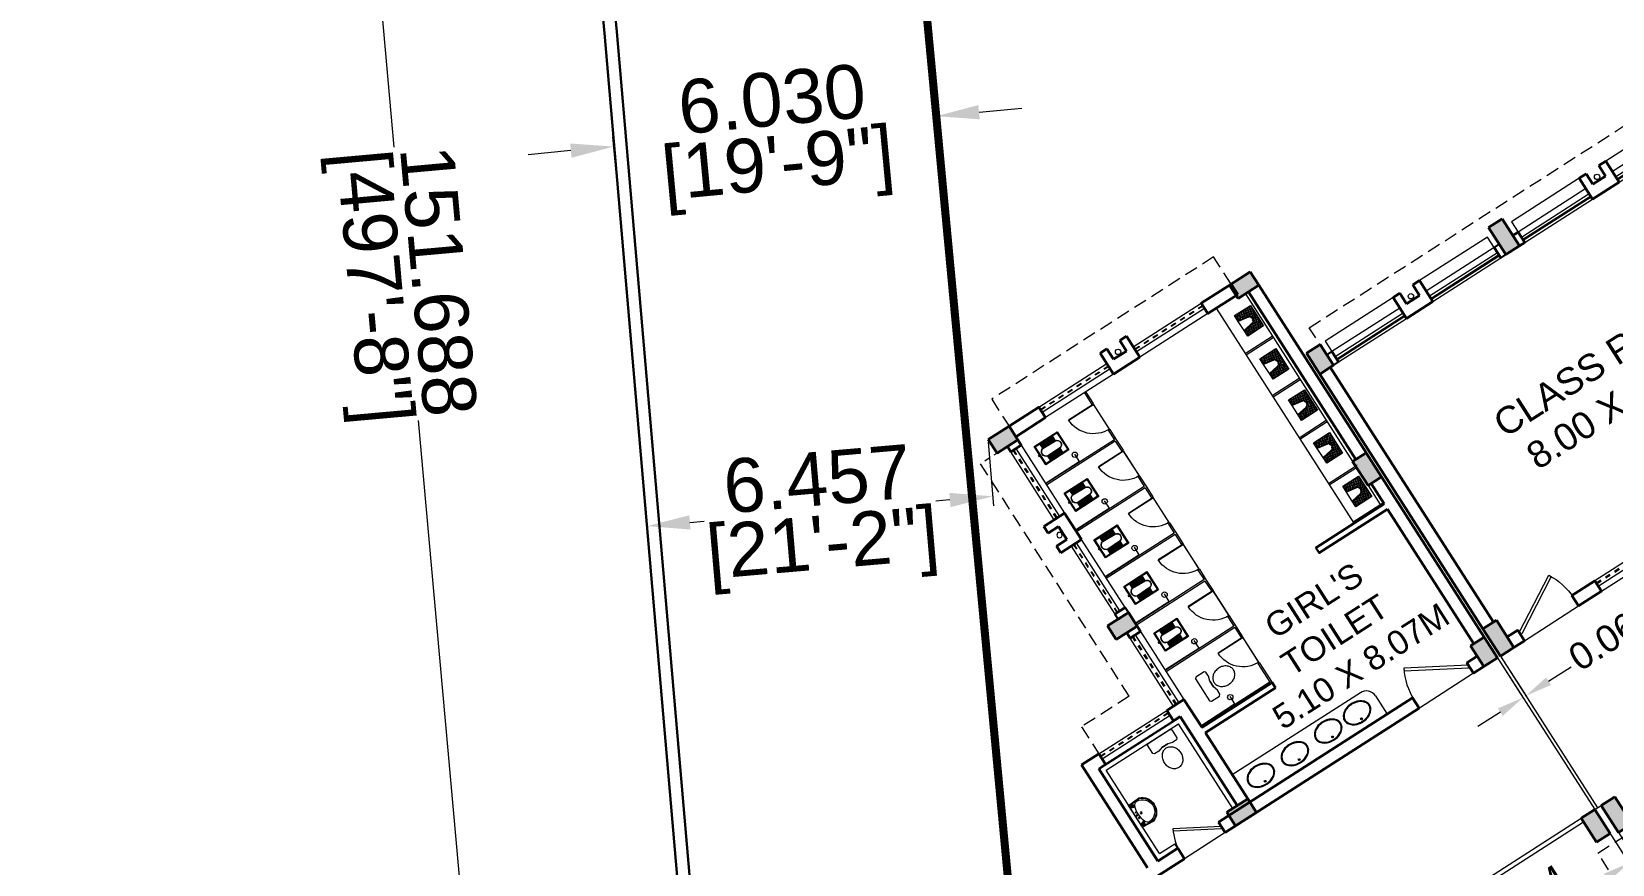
# Model space of a CAD drawing. Header units: millimetres. Extents: x 1898 to 3725, y 783 to 1532.
# Drawn here: x 2014.66 to 2044.08, y 1317.04 to 1332.53 of the extents above; entities that cross this region are included whole.
import ezdxf

# ---------------------------------------------------------------- set-up
doc = ezdxf.new("R2010")
doc.units = ezdxf.units.MM
for name, pattern in [('CENTER2', [1.125, 0.75, -0.125, 0.125, -0.125]), ('DASHED', [0.75, 0.5, -0.25]), ('DASHED2', [0.375, 0.25, -0.125])]:
    doc.linetypes.add(name, pattern=pattern)
doc.layers.get('0').update_dxf_attribs({"lineweight": 20})
doc.layers.get('Defpoints').update_dxf_attribs({"lineweight": 15})
for name, color, linetype, lineweight in [('CLL LEV.', 15, 'Continuous', 18), ('COL HATCH', 253, 'Continuous', 13), ('Column', 251, 'Continuous', 30), ('CUBICAL TOILET', 5, 'Continuous', 15), ('DIM', 6, 'Continuous', 18), ('Door', 54, 'Continuous', 18), ('expension joint', 248, 'Continuous', 18), ('Fixture', 44, 'Continuous', 13), ('OFFSET', 170, 'Continuous', 20), ('PROJ.', 30, 'DASHED2', 15), ('Property Line', 1, 'Continuous', 30), ('Railing', 23, 'Continuous', 13), ('TEXT', 7, 'Continuous', 15), ('Ventilator', 4, 'DASHED', 18), ('Wall', 7, 'Continuous', 30), ('Window', 150, 'Continuous', 15), ('Window-Wall', 7, 'Continuous', 18)]:
    doc.layers.add(name, color=color, linetype=linetype, lineweight=lineweight)
doc.styles.add('DIM', font='arial.ttf', dxfattribs={"height": 0.5})
doc.styles.add('L120', font='arial.ttf', dxfattribs={"height": 0.6})
doc.styles.add('Tabrej', font='arial.ttf')
doc.dimstyles.new('DIM', dxfattribs={"dimtxt": 0.5, "dimasz": 0.5, "dimexe": 0.02, "dimexo": 0, "dimgap": 0.1, "dimtad": 0, "dimdec": 3, "dimzin": 0, "dimdsep": 46, "dimtxsty": 'DIM', "dimcen": 0, "dimclrd": 251, "dimclre": 256, "dimclrt": 7, "dimadec": 0, "dimazin": 0, "dimtfac": 1, "dimtdec": 3, "dimtofl": 0, "dimtmove": 0, "dimatfit": 3, "dimfxl": 0, "dimtolj": 1, "dimtzin": 0, "dimlwd": -1, "dimlwe": -1, "dimarcsym": 0})
doc.dimstyles.new('Tabrej', dxfattribs={"dimtxt": 4, "dimasz": 0.45, "dimexe": 0.18, "dimexo": 0.0625, "dimgap": 0.09, "dimtad": 0, "dimdec": 3, "dimzin": 0, "dimdsep": 46, "dimtxsty": 'Tabrej', "dimcen": 0, "dimclrd": 256, "dimclre": 256, "dimclrt": 7, "dimaunit": 1, "dimadec": 3, "dimazin": 0, "dimtfac": 1, "dimtdec": 3, "dimtofl": 0, "dimtmove": 0, "dimatfit": 3, "dimfxl": 0, "dimtolj": 1, "dimtzin": 0, "dimlwd": -1, "dimlwe": -1, "dimarcsym": 0})

# ---------------------------------------------------------------- blocks, each defined once
blk = doc.blocks.new('*D86')
at = {"layer": 'Defpoints', "color": 0, "lineweight": 15, "ltscale": 0.05, "transparency": 16777216}
for p in [(2018.622, 1403.715), (2032.207, 1252.637), (2028.426, 1252.297)]:
    blk.add_point(p, dxfattribs=at)
at = {"layer": 'DIM', "ltscale": 0.05, "transparency": 16777216}
for p, q in [((2018.559, 1403.71), (2014.661, 1403.359)), ((2014.912, 1402.578), (2021.404, 1330.379)), ((2028.354, 1253.094), (2021.861, 1325.293)), ((2032.145, 1252.632), (2028.246, 1252.281))]:
    blk.add_line(p, q, dxfattribs=at)
at = {"layer": 'DIM', "lineweight": 15, "ltscale": 0.05, "transparency": 16777216}
for points in [[(2015.044, 1402.59), (2014.779, 1402.567), (2014.84, 1403.375)], [(2028.487, 1253.106), (2028.221, 1253.082), (2028.426, 1252.297)]]:
    blk.add_solid(points, dxfattribs=at)
at = {"layer": 'DIM', "color": 7, "ltscale": 0.05, "transparency": 16777216, "char_height": 1, "attachment_point": 5, "rotation": 275.1385, "style": 'Tabrej'}
for s, insert in [('\\A1;151.688', (2022.231, 1327.89)), ('\\A1;[497\'-8"]', (2020.905, 1327.771))]:
    blk.add_mtext(s, dxfattribs=dict(at, insert=insert))
blk = doc.blocks.new('*D92')
at = {"layer": 'Defpoints', "color": 0, "lineweight": 15, "ltscale": 0.05, "transparency": 16777216}
for p in [(2137.42, 1320.055), (2032.207, 1252.637), (2035.481, 1247.529)]:
    blk.add_point(p, dxfattribs=at)
at = {"layer": 'DIM', "ltscale": 0.05, "transparency": 16777216}
for p, q in [((2137.454, 1320.003), (2140.791, 1314.795)), ((2140.02, 1314.515), (2090.197, 1282.59)), ((2036.154, 1247.961), (2085.978, 1279.886)), ((2032.241, 1252.585), (2035.578, 1247.377))]:
    blk.add_line(p, q, dxfattribs=at)
at = {"layer": 'DIM', "lineweight": 15, "ltscale": 0.05, "transparency": 16777216}
for points in [[(2139.948, 1314.628), (2140.092, 1314.403), (2140.694, 1314.947)], [(2036.082, 1248.073), (2036.226, 1247.848), (2035.481, 1247.529)]]:
    blk.add_solid(points, dxfattribs=at)
at = {"layer": 'DIM', "color": 7, "ltscale": 0.05, "transparency": 16777216, "char_height": 1, "attachment_point": 5, "rotation": 32.6508, "style": 'Tabrej'}
for s, insert in [('\\A1;124.960', (2087.763, 1281.744)), ("\\A1;[410']", (2088.481, 1280.623))]:
    blk.add_mtext(s, dxfattribs=dict(at, insert=insert))
blk = doc.blocks.new('*U18')
for p, q in [((0, 0), (0, 6)), ((40, 0), (40, 6))]:
    blk.add_line(p, q)
blk.add_lwpolyline([(0, 0), (34.64, -20), (35.52, -18.48), (0.88, 1.52)], close=True)
blk.add_arc((0, 0), 40, 330, 360)
blk = doc.blocks.new('Door')
at = {"layer": 'Door'}
blk.add_line((0, 0.18), (1.199, 0.18), dxfattribs=at)
at = {"layer": 'Door', "xscale": 0.0299845412869386, "yscale": 0.0299845412869386, "zscale": 0.0299845412869386}
blk.add_blockref('*U18', (0, 0), dxfattribs=at)
blk = doc.blocks.new('WINDOW 1')
at = {"layer": 'CLL LEV.'}
for p, q in [((-0.23, 0), (-0.46, 0)), ((-0.46, 0), (-0.46, -1.5)), ((-0.46, -1.5), (-0.23, -1.5))]:
    blk.add_line(p, q, dxfattribs=at)
at = {"layer": 'Window'}
for p, q in [((-0.065, 0), (-0.065, -1.5)), ((-0.05, -1.5), (-0.05, 0))]:
    blk.add_line(p, q, dxfattribs=at)
at = {"layer": 'Window-Wall'}
for p, q in [((0, 0), (-0.23, 0)), ((-0.23, 0), (-0.23, -1.5)), ((-0.115, 0), (-0.115, -1.5)), ((0, -1.5), (0, 0)), ((-0.23, -1.5), (0, -1.5))]:
    blk.add_line(p, q, dxfattribs=at)
blk = doc.blocks.new('SHAFT')
at = {"layer": 'Fixture'}
blk.add_circle((0.327, -0.302), 0.05, dxfattribs=at)
at = {"layer": 'Wall'}
for p, q in [((0.035, 0), (0.62, 0)), ((0.035, 0), (0.035, -0.46)), ((0.185, -0.46), (0.185, -0.23)), ((0.185, -0.23), (0.47, -0.23)), ((0.47, -0.46), (0.47, -0.23)), ((0.62, 0), (0.62, -0.46)), ((0.035, -0.46), (0.185, -0.46)), ((0.62, -0.46), (0.47, -0.46))]:
    blk.add_line(p, q, dxfattribs=at)
blk = doc.blocks.new('VENTILATOR')
at = {"layer": 'Ventilator', "ltscale": 0.02}
for p, q in [((-0.18, -1.5), (-0.18, 0)), ((-0.165, 0), (-0.165, -1.5))]:
    blk.add_line(p, q, dxfattribs=at)
at = {"layer": 'Window-Wall'}
for p, q in [((-0.23, 0), (0, 0)), ((-0.23, -1.5), (-0.23, 0)), ((-0.115, 0), (-0.115, -1.5)), ((0, 0), (0, -1.5)), ((-0.23, -1.5), (0, -1.5))]:
    blk.add_line(p, q, dxfattribs=at)
blk = doc.blocks.new('C2')
at = {"layer": 'COL HATCH'}
h = blk.add_hatch(color=256, dxfattribs=at)
h.dxf.hatch_style = 1
h.paths.add_polyline_path([(0.3, 0), (0, 0), (0, -0.6), (0.3, -0.6)])
at = {"layer": 'Column'}
for p, q in [((0, 0), (0, -0.6)), ((0.3, 0), (0, 0)), ((0.3, -0.6), (0.3, 0)), ((0, -0.6), (0.3, -0.6))]:
    blk.add_line(p, q, dxfattribs=at)
blk = doc.blocks.new('C3')
at = {"layer": 'COL HATCH'}
h = blk.add_hatch(color=256, dxfattribs=at)
h.dxf.hatch_style = 1
h.paths.add_polyline_path([(0.3, 0), (0, 0), (0, -0.53), (0.3, -0.53)])
at = {"layer": 'Column'}
for p, q in [((0, 0), (0, -0.53)), ((0.3, 0), (0, 0)), ((0.3, -0.53), (0.3, 0)), ((0, -0.53), (0.3, -0.53))]:
    blk.add_line(p, q, dxfattribs=at)
blk = doc.blocks.new('CU')
at = {"layer": 'COL HATCH', "linetype": 'CENTER2'}
h = blk.add_hatch(color=256, dxfattribs=at)
h.dxf.hatch_style = 1
h.paths.add_polyline_path([(0, 0.035), (0, -0.265), (0.46, -0.265), (0.46, 0.035)])
at = {"layer": 'Column', "linetype": 'CENTER2'}
blk.add_lwpolyline([(0, 0.035), (0, -0.265), (0.46, -0.265), (0.46, 0.035), (0, 0.035)], dxfattribs=at)
blk = doc.blocks.new('RH 1200')
for p, q in [((21, 0), (21, 43.3)), ((21.7, 0), (21.7, 43.3)), ((-21.7, 0), (21.7, 0)), ((21.7, 0), (21, 0))]:
    blk.add_line(p, q)
at = {"extrusion": (0, 0, -1)}
blk.add_ellipse((21.7, 0), major_axis=(-30.6, 30.6), ratio=1, start_param=5.497787, end_param=7.068583, dxfattribs=at)
blk = doc.blocks.new('GHH')
at = {"layer": 'Door', "ltscale": 20}
blk.add_line((3289.697, -299.103), (3289.697, -299.853), dxfattribs=at)
at = {"layer": 'Door', "ltscale": 20, "xscale": 0.015874999996413, "yscale": 0.015874999996413, "zscale": 0.015874999996413, "rotation": 270}
blk.add_blockref('RH 1200', (3289.697, -299.479), dxfattribs=at)
blk = doc.blocks.new('RSA CL6')
for p, q in [((5.5, 3.5), (5.5, 7.3)), ((5.9, 3.5), (5.9, 7.3)), ((6.3, 3.5), (6.3, 7.3)), ((6.7, 3.4), (6.7, 7.3)), ((7.1, 3.4), (7.1, 7.3)), ((7.5, 3.4), (7.5, 7.3)), ((7.9, 3.4), (7.9, 7.3)), ((8.3, 3.4), (8.3, 7.3)), ((8.7, 3.4), (8.7, 7.3)), ((9.1, 3.4), (9.1, 7.3)), ((9.4, 3.4), (9.4, 7.3)), ((9.8, 3.4), (9.8, 7.3)), ((10.2, 3.4), (10.2, 7.3)), ((10.6, 3.4), (10.6, 7.3)), ((11, 3.3), (11, 7.3)), ((11.4, 3.3), (11.4, 7.3)), ((11.8, 3.3), (11.8, 7.3)), ((12.2, 3.3), (12.2, 7.3)), ((12.6, 3.3), (12.6, 7.3)), ((13, 3.3), (13, 7.3)), ((13.4, 3.3), (13.4, 7.3)), ((13.8, 3.3), (13.8, 7.3)), ((14.2, 3.3), (14.2, 7.3)), ((14.6, 3.3), (14.6, 7.3)), ((15, 3.2), (15, 7.3)), ((15.4, 3.2), (15.4, 7.3)), ((15.7, 3.2), (15.7, 7.3)), ((16.1, 3.2), (16.1, 7.3)), ((16.1, 7.3), (16.1, 3.2)), ((5.5, -7.3), (5.5, -3.5)), ((5.9, -7.3), (5.9, -3.5)), ((6.3, -7.3), (6.3, -3.4)), ((6.7, -7.3), (6.7, -3.4)), ((7.1, -7.3), (7.1, -3.4)), ((7.5, -7.3), (7.5, -3.4)), ((7.9, -7.3), (7.9, -3.4)), ((8.3, -7.3), (8.3, -3.4)), ((8.7, -7.3), (8.7, -3.4)), ((9.1, -7.3), (9.1, -3.4)), ((9.4, -7.3), (9.4, -3.4)), ((9.8, -7.3), (9.8, -3.3)), ((10.2, -7.3), (10.2, -3.3)), ((10.6, -7.3), (10.6, -3.3)), ((11, -7.3), (11, -3.3)), ((11.4, -7.3), (11.4, -3.3)), ((11.8, -7.3), (11.8, -3.3)), ((12.2, -7.3), (12.2, -3.3)), ((12.6, -7.3), (12.6, -3.3)), ((13, -7.3), (13, -3.3)), ((13.4, -7.3), (13.4, -3.2)), ((13.8, -7.3), (13.8, -3.2)), ((14.2, -7.3), (14.2, -3.2)), ((14.6, -7.3), (14.6, -3.2)), ((15, -7.3), (15, -3.2)), ((15.4, -7.3), (15.4, -3.2)), ((15.7, -7.3), (15.7, -3.2)), ((16.1, -3.2), (16.1, -7.3)), ((16.1, -7.3), (16.1, -3.2))]:
    blk.add_line(p, q)
blk.add_lwpolyline([(0.8, -0.6), (0, -0.6), (0, 0.6), (0.8, 0.6)])
for points in [[(0.8, 7.9), (20.9, 7.9), (20.9, -7.9), (0.8, -7.9)], [(1.4, 7.3), (20.3, 7.3), (20.3, -7.3), (1.4, -7.3)]]:
    blk.add_lwpolyline(points, close=True)
for points in [[(5.5, 3.5), (16.1, 3.2, -0.899983), (16.1, -3.2), (5.5, -3.5, -0.799392)], [(5.5, 3.3), (16.1, 3, -0.897689), (16.1, -3), (5.6, -3.3, -0.793494), (5.5, 3.3)]]:
    blk.add_lwpolyline(points, format="xyb", close=True)
blk = doc.blocks.new('ENGLISH SHEET')
at = {"layer": 'Fixture'}
for p, q in [((4663.798, 251.204), (4663.773, 251.179)), ((4663.773, 251.179), (4663.773, 250.696)), ((4663.976, 251.204), (4663.798, 251.204)), ((4664.002, 251.179), (4663.976, 251.204)), ((4663.976, 251.001), (4664.002, 251.09)), ((4663.976, 250.874), (4663.976, 251.001)), ((4663.976, 251.001), (4663.976, 250.874)), ((4664.002, 251.09), (4664.002, 251.179)), ((4663.773, 250.696), (4663.798, 250.67)), ((4663.798, 250.67), (4663.976, 250.67)), ((4664.002, 250.785), (4663.976, 250.874)), ((4663.976, 250.67), (4664.002, 250.696)), ((4664.002, 250.696), (4664.002, 250.785))]:
    blk.add_line(p, q, dxfattribs=at)
blk.add_lwpolyline([(4664.459, 250.937, 0.117036), (4664.443, 251.003, 0.104338), (4664.396, 251.063, 0.09029), (4664.321, 251.105, 0.09898), (4664.243, 251.115, 0.08237), (4664.159, 251.101, 0.09029), (4664.09, 251.063, 0.104338), (4664.043, 251.003, 0.117036), (4664.027, 250.937, 0.117036), (4664.043, 250.871, 0.104338), (4664.09, 250.811, 0.09029), (4664.159, 250.773, 0.08237), (4664.243, 250.759, 0.08237), (4664.327, 250.773, 0.09029), (4664.396, 250.811, 0.104338), (4664.443, 250.871, 0.117036)], format="xyb", close=True, dxfattribs=at)
blk = doc.blocks.new('RSA BASIN 2')
for points in [[(10.7, -8.1, 0.12976), (10, -5.2, 0.106426), (7.6, -2.5, 0.084431), (4.3, -0.7, 0.073534), (0, 0, 0.073534), (-4.3, -0.5, 0.084431), (-7.7, -2.2, 0.106426), (-10.2, -4.8, 0.12976), (-11, -7.7, 0.12976), (-10.3, -10.6, 0.106426), (-7.9, -13.3, 0.084431), (-4.6, -15.1, 0.073534), (-0.3, -15.8, 0.073534), (4, -15.3, 0.084431), (7.4, -13.6, 0.106426), (9.9, -11, 0.12976)], [(10.1, -7.9, 0.119977), (9.4, -5.5, 0.106426), (7.3, -2.9, 0.084431), (4.1, -1.3, 0.073534), (0, -0.6, 0.073534), (-4.1, -1.1, 0.084431), (-7.4, -2.6, 0.106426), (-9.7, -5.1, 0.12976), (-10.4, -7.7, 0.009633), (-10.4, -7.9, 0.119977), (-9.8, -10.3, 0.106426), (-7.6, -12.9, 0.084431), (-4.4, -14.5, 0.073534), (-0.3, -15.2, 0.073534), (3.8, -14.7, 0.084431), (7.1, -13.2, 0.106426), (9.3, -10.7, 0.12976), (10.1, -8.1, 0.009633)]]:
    blk.add_lwpolyline(points, format="xyb", close=True)
for radius in [0.7, 0.479]:
    blk.add_circle((-0.5, -2.5), radius)
blk = doc.blocks.new('RSA BASIN 9')
for points in [[(-0.1, -16.2, 0.340881), (10, -9, 0.074195), (10.1, -8.9), (9.5, 0), (-9.5, 0), (-10, -8.8, 0.082611), (-10, -9.2, 0.330812), (-0.1, -16.2)], [(0, -15, 0.391482), (8.9, -6.7, 0.252869), (6.5, -3.5, 0.087242), (0, -2.5, 0.079484), (-6.5, -3.5, 0.2542), (-8.8, -6.7, 0.39026), (0, -15)], [(-8.6, -2, -0.907437), (-8.4, -1.8), (-7.5, -2.6, -0.907437), (-7.6, -2.7)], [(-8.2, -1.6, -0.907437), (-8.1, -1.5), (-7.1, -2.3, -0.907437), (-7.3, -2.4)], [(-7.8, -1.3, -0.907437), (-7.7, -1.2), (-6.8, -1.9, -0.907437), (-6.9, -2.1)], [(7.8, -1.3, 0.907437), (7.7, -1.2), (6.8, -1.9, 0.907437), (6.9, -2.1)], [(8.2, -1.6, 0.907437), (8.1, -1.5), (7.1, -2.3, 0.907437), (7.3, -2.4)], [(8.6, -2, 0.907437), (8.4, -1.8), (7.5, -2.6, 0.907437), (7.6, -2.7)]]:
    blk.add_lwpolyline(points, format="xyb", close=True)
for points in [[(-5.9, -3.3), (-6.2, -3, -0.183787), (-6.2, -2.7, 0.126662), (-6.2, -2.4), (-6.6, -1.4, 0.35453), (-7.1, -1), (-8.7, -1, 0.414214), (-9.1, -1.4), (-9.6, -9.1, 0.329849), (-0.1, -15.8, 0.338736), (9.6, -8.9, 0.075632), (9.7, -8.8), (9.1, -1.4, 0.414214), (8.7, -1), (7.1, -1, 0.35453), (6.6, -1.4), (6.2, -2.4, 0.126662), (6.2, -2.7, -0.183787), (6.2, -3), (5.9, -3.3)], [(-6.2, -3.4), (-6.2, -3.3, 0.220542), (-6.5, -3.1), (-8.7, -2.8, -0.361119), (-9.2, -2.3)], [(6.2, -3.4), (6.2, -3.3, -0.220542), (6.5, -3.1), (8.7, -2.8, 0.358803), (9.2, -2.3, 0.358803)]]:
    blk.add_lwpolyline(points, format="xyb")
for centre, radius in [((-2.3, -1.6), 0.399), ((0, -4.8), 0.771), ((0, -4.8), 0.602), ((0, -1.2), 0.399), ((2.3, -1.5), 0.399)]:
    blk.add_circle(centre, radius)
blk = doc.blocks.new('*X4')
at = {"color": 0}
for p, q in [((705, 323), (943, 561)), ((705, 365), (900, 561)), ((705, 408), (858, 561)), ((705, 450), (815, 561)), ((705, 493), (773, 561)), ((705, 535), (730, 561)), ((848, 383), (705, 526)), ((842, 346), (705, 483)), ((835, 310), (705, 441)), ((705, 280), (858, 434)), ((829, 274), (705, 398)), ((705, 238), (847, 381)), ((823, 237), (705, 356)), ((798, 221), (705, 314)), ((854, 419), (712, 561)), ((730, 221), (839, 330)), ((866, 449), (755, 561)), ((888, 469), (797, 561)), ((921, 479), (839, 561)), ((1145, 298), (882, 561)), ((899, 474), (985, 561)), ((1145, 340), (924, 561)), ((944, 477), (1027, 561)), ((1145, 383), (967, 561)), ((971, 462), (1070, 561)), ((990, 438), (1112, 561)), ((998, 404), (1145, 551)), ((1145, 255), (999, 401)), ((1004, 368), (1145, 508)), ((1137, 221), (1007, 350)), ((1145, 425), (1009, 561)), ((1011, 332), (1145, 466)), ((1095, 221), (1016, 299)), ((1017, 295), (1145, 423)), ((1023, 259), (1145, 381)), ((1029, 223), (1145, 339)), ((1145, 467), (1051, 561)), ((1069, 221), (1145, 296)), ((1145, 510), (1094, 561)), ((1145, 552), (1136, 561)), ((755, 221), (705, 271)), ((713, 221), (705, 229)), ((772, 221), (830, 279)), ((815, 221), (822, 228)), ((1052, 221), (1024, 248)), ((1112, 221), (1145, 254))]:
    blk.add_line(p, q, dxfattribs=at)
blk = doc.blocks.new('RSA CL7')
blk.add_lwpolyline([(8.9, 0), (-8.9, 0), (-8.9, -13.8), (-3.9, -13.8), (3.9, -13.8), (8.9, -13.8)], close=True)
blk.add_lwpolyline([(-4.1, -13.6), (-2.8, -5.7, -0.835943), (2.8, -5.8), (4.1, -13.6), (8.7, -13.6), (8.7, -0.2), (-8.7, -0.2), (-8.7, -13.6)], format="xyb", close=True)
blk.add_lwpolyline([(-3.9, -13.8), (-2.6, -5.8, -0.835548), (2.6, -5.8), (3.9, -13.8)], format="xyb")
for centre, start, end in [((-1.4, -4.1), 207.2135, 40.9564), ((0, -3.6), 185.8999, 355.8249), ((1.5, -4.1), 140.9962, 329.3468)]:
    blk.add_arc(centre, 0.493, start, end)
at = {"xscale": 0.0393714285714286, "yscale": 0.0393714285714286, "zscale": 0.0393714285714286}
blk.add_blockref('*X4', (-36.4, -22.3), dxfattribs=at)
blk = doc.blocks.new('*D462')
at = {"layer": 'Defpoints', "color": 0, "lineweight": 15, "transparency": 16777216}
for p in [(-33.644, 20.437), (-33.501, 20.243), (-33.501, 19.663)]:
    blk.add_point(p, dxfattribs=at)
at = {"layer": 'DIM', "transparency": 16777216}
for p, q in [((-33.644, 20.437), (-33.644, 19.643)), ((-33.501, 20.243), (-33.501, 19.643))]:
    blk.add_line(p, q, dxfattribs=at)
at = {"layer": 'DIM', "color": 1, "transparency": 16777216}
for p, q in [((-34.144, 19.663), (-34.644, 19.663)), ((-33.001, 19.663), (-32.501, 19.663))]:
    blk.add_line(p, q, dxfattribs=at)
at = {"layer": 'DIM', "color": 1, "lineweight": 15, "transparency": 16777216}
for points in [[(-34.144, 19.746), (-34.144, 19.58), (-33.644, 19.663)], [(-33.001, 19.746), (-33.001, 19.58), (-33.501, 19.663)]]:
    blk.add_solid(points, dxfattribs=at)
at = {"layer": 'DIM', "color": 7, "transparency": 16777216, "insert": (-36.595, 19.663), "char_height": 0.5, "attachment_point": 5, "style": 'DIM'}
blk.add_mtext('\\A1;0.143 [6"]M \\Pwide Exp.Jt.', dxfattribs=at)
blk = doc.blocks.new('*D464')
at = {"layer": 'Defpoints', "color": 0, "lineweight": 15, "transparency": 16777216}
for p in [(-33.644, 24.193), (-33.581, 24.193), (-33.581, 23.317)]:
    blk.add_point(p, dxfattribs=at)
at = {"layer": 'DIM', "transparency": 16777216}
for p, q in [((-33.644, 24.193), (-33.644, 23.297)), ((-33.581, 24.193), (-33.581, 23.297))]:
    blk.add_line(p, q, dxfattribs=at)
at = {"layer": 'DIM', "color": 1, "transparency": 16777216}
for p, q in [((-34.144, 23.317), (-34.644, 23.317)), ((-33.081, 23.317), (-32.581, 23.317))]:
    blk.add_line(p, q, dxfattribs=at)
at = {"layer": 'DIM', "color": 1, "lineweight": 15, "transparency": 16777216}
for points in [[(-34.144, 23.4), (-34.144, 23.233), (-33.644, 23.317)], [(-33.081, 23.4), (-33.081, 23.233), (-33.581, 23.317)]]:
    blk.add_solid(points, dxfattribs=at)
at = {"layer": 'DIM', "color": 7, "transparency": 16777216, "insert": (-28.938, 23.317), "char_height": 0.5, "attachment_point": 5, "style": 'DIM'}
blk.add_mtext('\\A1;0.063 [2"]M wideExp.Jt', dxfattribs=at)
blk = doc.blocks.new('*D429')
at = {"layer": 'Defpoints', "color": 0, "lineweight": 15, "ltscale": 0.05, "transparency": 16777216}
for p in [(2031.496, 1330.953), (2031.653, 1329.289), (2025.65, 1328.724)]:
    blk.add_point(p, dxfattribs=at)
at = {"layer": 'DIM', "ltscale": 0.05, "transparency": 16777216}
for p, q in [((2031.647, 1329.351), (2031.479, 1331.133)), ((2032.293, 1331.028), (2033.089, 1331.103)), ((2024.697, 1330.313), (2023.9, 1330.238)), ((2025.644, 1328.786), (2025.476, 1330.568))]:
    blk.add_line(p, q, dxfattribs=at)
at = {"layer": 'DIM', "lineweight": 15, "ltscale": 0.05, "transparency": 16777216}
for points in [[(2032.28, 1331.161), (2032.305, 1330.896), (2031.496, 1330.953)], [(2024.684, 1330.446), (2024.709, 1330.181), (2025.493, 1330.388)]]:
    blk.add_solid(points, dxfattribs=at)
at = {"layer": 'DIM', "color": 7, "ltscale": 0.05, "transparency": 16777216, "char_height": 1, "attachment_point": 5, "rotation": 5.3767, "style": 'Tabrej'}
for s, insert in [('\\A1;6.030', (2028.438, 1331.269)), ('\\A1;[19\'-9"]', (2028.563, 1329.943))]:
    blk.add_mtext(s, dxfattribs=dict(at, insert=insert))
blk = doc.blocks.new('*D434')
at = {"layer": 'Defpoints', "color": 0, "lineweight": 15, "ltscale": 0.05, "transparency": 16777216}
for p in [(2032.456, 1324.954), (2026.022, 1324.4), (2026.114, 1323.331)]:
    blk.add_point(p, dxfattribs=at)
at = {"layer": 'DIM', "ltscale": 0.05, "transparency": 16777216}
for p, q in [((2032.461, 1324.892), (2032.563, 1323.706)), ((2026.028, 1324.337), (2026.13, 1323.151)), ((2031.751, 1323.817), (2031.488, 1323.794)), ((2026.912, 1323.399), (2027.174, 1323.422))]:
    blk.add_line(p, q, dxfattribs=at)
at = {"layer": 'DIM', "lineweight": 15, "ltscale": 0.05, "transparency": 16777216}
for points in [[(2031.739, 1323.949), (2031.762, 1323.684), (2032.548, 1323.885)], [(2026.9, 1323.532), (2026.923, 1323.267), (2026.114, 1323.331)]]:
    blk.add_solid(points, dxfattribs=at)
at = {"layer": 'DIM', "color": 7, "ltscale": 0.05, "transparency": 16777216, "char_height": 1, "attachment_point": 5, "rotation": 4.9259, "style": 'Tabrej'}
for s, insert in [('\\A1;6.457', (2029.28, 1324.206)), ('\\A1;[21\'-2"]', (2029.394, 1322.88))]:
    blk.add_mtext(s, dxfattribs=dict(at, insert=insert))
blk = doc.blocks.new('GROUND FLOOR')
at = {"layer": 'CUBICAL TOILET'}
for p, q in [((-37.4605, 32.4904), (-37.4603, 32.2347)), ((-37.4305, 32.4905), (-37.4303, 32.2347)), ((-37.4603, 32.2347), (-37.4303, 32.2347)), ((-37.4599, 31.6651), (-37.4598, 31.4554)), ((-37.4299, 31.6651), (-37.4599, 31.6651)), ((-37.4299, 31.6651), (-37.4298, 31.4255)), ((-37.4598, 31.4554), (-38.9798, 31.4545)), ((-37.4598, 31.4254), (-38.9798, 31.4245)), ((-37.4598, 31.4254), (-37.4596, 31.2047)), ((-37.4596, 31.2047), (-37.4296, 31.2048)), ((-37.4298, 31.4255), (-37.4296, 31.2048)), ((-37.4593, 30.6351), (-37.4591, 30.4254)), ((-37.4293, 30.6351), (-37.4593, 30.6351)), ((-37.4293, 30.6351), (-37.4291, 30.3955)), ((-37.4591, 30.4254), (-38.9738, 30.4245)), ((-37.4591, 30.3954), (-38.9738, 30.3945)), ((-37.4591, 30.3954), (-37.459, 30.1747)), ((-37.4291, 30.3955), (-37.429, 30.1748)), ((-37.459, 30.1747), (-37.429, 30.1748)), ((-37.4586, 29.6051), (-37.4584, 29.3954)), ((-37.4286, 29.6051), (-37.4586, 29.6051)), ((-37.4286, 29.6051), (-37.4284, 29.3655)), ((-37.4584, 29.3954), (-38.9784, 29.3945)), ((-37.4584, 29.3654), (-38.9784, 29.3645)), ((-37.4584, 29.3654), (-37.4583, 29.1447)), ((-37.4583, 29.1447), (-37.4283, 29.1448)), ((-37.4284, 29.3655), (-37.4283, 29.1448)), ((-37.4579, 28.5751), (-37.4578, 28.3654)), ((-37.4279, 28.5751), (-37.4579, 28.5751)), ((-37.4279, 28.5751), (-37.4278, 28.3355)), ((-37.4578, 28.3654), (-38.974, 28.3645)), ((-37.4578, 28.3354), (-38.974, 28.3345)), ((-37.4578, 28.3354), (-37.4576, 28.1147)), ((-37.4278, 28.3355), (-37.4276, 28.1148)), ((-37.4576, 28.1147), (-37.4276, 28.1148)), ((-37.4573, 27.5451), (-37.4571, 27.3354)), ((-37.4273, 27.5451), (-37.4573, 27.5451)), ((-37.4273, 27.5451), (-37.4271, 27.3055)), ((-37.4571, 27.3354), (-38.9771, 27.3345)), ((-37.4571, 27.3054), (-38.9771, 27.3045)), ((-37.4571, 27.3054), (-37.457, 27.0847)), ((-37.457, 27.0847), (-37.427, 27.0848)), ((-37.4271, 27.3055), (-37.427, 27.0848)), ((-37.4566, 26.5151), (-37.4563, 26.1004)), ((-37.4266, 26.5151), (-37.4566, 26.5151)), ((-37.4266, 26.5151), (-37.4263, 26.0705)), ((-37.4563, 26.1004), (-38.9763, 26.0995)), ((-37.4263, 26.0705), (-38.974, 26.0695))]:
    blk.add_line(p, q, dxfattribs=at)
at = {"layer": 'expension joint'}
for p, q in [((-33.6439, 24.1935), (-33.6439, 20.8435)), ((-33.5814, 24.1935), (-33.5814, 20.8435)), ((-33.6439, 20.8435), (-33.5014, 20.8435))]:
    blk.add_line(p, q, dxfattribs=at)
at = {"layer": 'Fixture'}
for p, q in [((-34.5439, 32.4933), (-34.5439, 27.7433)), ((-33.9439, 32.4233), (-33.9439, 28.7235)), ((-34.5449, 31.4933), (-33.9449, 31.4933)), ((-34.5449, 31.4633), (-33.9449, 31.4633)), ((-34.5439, 30.5633), (-33.9439, 30.5633)), ((-34.5439, 30.5333), (-33.9439, 30.5333)), ((-34.5442, 29.6333), (-33.9442, 29.6333)), ((-34.5442, 29.6033), (-33.9442, 29.6033)), ((-34.5442, 28.6234), (-33.9449, 28.6234)), ((-34.5442, 28.5934), (-33.9439, 28.5934)), ((-33.9088, 28.6234), (-33.9081, 28.6234)), ((-33.9439, 28.1935), (-33.9439, 27.7733)), ((-34.5442, 27.7733), (-33.8739, 27.7733)), ((-34.5078, 27.7433), (-33.8739, 27.7433)), ((-36.143, 25.0258), (-38.9738, 25.0258)), ((-35.9391, 24.826), (-35.9392, 24.4233))]:
    blk.add_line(p, q, dxfattribs=at)
at = {"layer": 'Fixture', "ltscale": 0.05}
for p, q in [((-38.2299, 31.6332), (-38.2298, 31.4674)), ((-38.9798, 31.4669), (-38.2298, 31.4674)), ((-38.2292, 30.6032), (-38.2291, 30.4374)), ((-38.9738, 30.4369), (-38.2291, 30.4374)), ((-38.2286, 29.5732), (-38.2285, 29.4074)), ((-38.9785, 29.4069), (-38.2285, 29.4074)), ((-38.2279, 28.5432), (-38.2278, 28.3774)), ((-38.9741, 28.3769), (-38.2278, 28.3774)), ((-38.2272, 27.5132), (-38.2271, 27.3474)), ((-38.9771, 27.3469), (-38.2271, 27.3474)), ((-38.2264, 26.2782), (-38.2263, 26.1124)), ((-38.9763, 26.1119), (-38.2263, 26.1124))]:
    blk.add_line(p, q, dxfattribs=at)
for centre in [(-38.2299, 31.6174), (-38.2292, 30.5874), (-38.2286, 29.5574), (-38.2279, 28.5274), (-38.2272, 27.4974), (-38.2264, 26.2624)]:
    blk.add_circle(centre, 0.05, dxfattribs=at)
at = {"layer": 'Fixture'}
blk.add_arc((-36.1391, 24.8259), 0.2, 0.03713, 91.10787, dxfattribs=at)
at = {"layer": 'PROJ.'}
for p, q in [((-34.0689, 33.3234), (-38.9738, 33.3234)), ((-38.9738, 33.3234), (-38.9738, 32.7234)), ((-34.0689, 32.7234), (-34.0689, 33.3234)), ((-39.8038, 32.4234), (-39.8038, 27.2934)), ((-33.2814, 31.2535), (-13.0064, 31.2535)), ((-33.2814, 30.6534), (-33.2814, 31.2535)), ((-39.8038, 27.2934), (-40.8542, 27.2934)), ((-40.8542, 27.2934), (-40.8542, 26.6934)), ((-34.0314, 4.3835), (-34.0314, 20.1285)), ((-34.0314, 20.1285), (-33.4314, 20.1285))]:
    blk.add_line(p, q, dxfattribs=at)
at = {"layer": 'PROJ.', "ltscale": 0.05}
blk.add_line((-39.2038, 32.4234), (-39.8038, 32.4234), dxfattribs=at)
at = {"layer": 'Railing'}
for p, q in [((-40.9947, 24.4334), (-40.9947, 26.4534)), ((-40.9947, 26.4534), (-39.2138, 26.4534)), ((-40.9047, 24.5234), (-40.9047, 26.3634)), ((-40.9047, 26.3634), (-39.3038, 26.3634)), ((-39.3038, 24.4934), (-39.3038, 26.3634)), ((-39.2138, 24.4934), (-39.2138, 26.4534)), ((-40.9947, 24.4334), (-40.5638, 24.4334)), ((-40.9047, 24.5234), (-40.5638, 24.5234)), ((-40.5638, 24.4334), (-40.5638, 24.5234)), ((-38.9348, 20.8435), (-33.9439, 20.8435)), ((-38.9348, 20.7635), (-33.9439, 20.7635))]:
    blk.add_line(p, q, dxfattribs=at)
at = {"layer": 'Wall'}
for p, q in [((-33.8739, 28.7235), (-33.8739, 32.4235)), ((-33.6439, 28.714), (-33.6439, 32.4235)), ((-33.5814, 24.7935), (-33.5814, 30.4233)), ((-33.3514, 24.7935), (-33.3514, 30.4233)), ((-33.8739, 27.7433), (-33.8739, 28.1935)), ((-33.6439, 24.6535), (-33.6439, 28.1935)), ((-33.8739, 24.6535), (-33.8739, 27.6283)), ((-41.2347, 26.6934), (-40.8542, 26.6934)), ((-41.2347, 24.4234), (-41.2347, 26.6934)), ((-40.8542, 26.4634), (-40.8542, 26.6934)), ((-39.2038, 26.6934), (-39.3542, 26.6934)), ((-39.3542, 26.4634), (-39.3542, 26.6934)), ((-39.2038, 26.6934), (-38.9738, 26.6934)), ((-38.9738, 26.0695), (-38.9738, 26.6934)), ((-41.0047, 24.4234), (-41.0047, 26.4634)), ((-41.0047, 26.4634), (-40.8542, 26.4634)), ((-39.2038, 26.4634), (-39.3542, 26.4634)), ((-39.2038, 24.4934), (-39.2038, 26.4634)), ((-37.4263, 26.0705), (-38.974, 26.0705)), ((-37.4264, 25.9555), (-38.974, 25.9555)), ((-38.9738, 24.4934), (-38.9738, 25.9555)), ((-41.0047, 24.4234), (-40.5638, 24.4234)), ((-40.5638, 24.1934), (-40.5638, 24.4234)), ((-39.6638, 24.4235), (-35.3733, 24.4233)), ((-35.3733, 24.1933), (-35.3733, 24.4233)), ((-41.2347, 24.1934), (-40.5638, 24.1934)), ((-39.6638, 24.1935), (-35.3733, 24.1933))]:
    blk.add_line(p, q, dxfattribs=at)
at = {"layer": 'Wall', "linetype": 'CENTER2'}
blk.add_line((-37.4264, 25.9555), (-37.4263, 26.0705), dxfattribs=at)
at = {"layer": 'Wall'}
for points in [[(-38.3138, 32.4934), (-38.3138, 32.7234), (-38.9738, 32.7234), (-38.9738, 32.4934), (-38.3138, 32.4934)], [(-34.0689, 32.4934), (-34.0689, 32.7234), (-34.7288, 32.7234), (-34.7288, 32.4934), (-34.0689, 32.4934)], [(-39.2038, 32.3084), (-38.9738, 32.3084), (-38.9738, 32.4234), (-39.2038, 32.4234), (-39.2038, 32.3084)], [(-33.1664, 30.6535), (-33.1664, 30.4235), (-33.2814, 30.4235), (-33.2814, 30.6535), (-33.1664, 30.6535)], [(-33.1664, 30.6534), (-33.1664, 30.4234), (-33.2814, 30.4234), (-33.2814, 30.6534), (-33.1664, 30.6534)], [(-29.4664, 30.6535), (-29.4664, 30.4235), (-29.5814, 30.4235), (-29.5814, 30.6535), (-29.4664, 30.6535)], [(-29.0514, 30.6535), (-29.0514, 30.4235), (-29.1664, 30.4235), (-29.1664, 30.6535), (-29.0514, 30.6535)], [(-39.2038, 28.7234), (-38.9738, 28.7234), (-38.9738, 28.6084), (-39.2038, 28.6084), (-39.2038, 28.7234)], [(-39.2038, 28.1934), (-38.9738, 28.1934), (-38.9738, 28.3084), (-39.2038, 28.3084), (-39.2038, 28.1934)], [(-33.8739, 27.7433), (-35.3855, 27.7433), (-35.3855, 27.6283), (-33.8739, 27.6283)], [(-33.9439, 24.1935), (-34.1739, 24.1935), (-34.1739, 24.4235), (-33.9439, 24.4235), (-33.9439, 24.1935)], [(-33.2814, 24.1933), (-33.2814, 24.4233), (-33.0514, 24.4233), (-33.0514, 24.1933), (-33.2814, 24.1933)]]:
    blk.add_lwpolyline(points, dxfattribs=at)
at = {"layer": 'Wall', "linetype": 'CENTER2'}
blk.add_lwpolyline([(-39.4338, 24.4234), (-39.6638, 24.4234), (-39.6638, 24.1934), (-39.4338, 24.1934)], close=True, dxfattribs=at)
at = {"layer": 'Wall'}
blk.add_lwpolyline([(-31.852, 24.1933), (-31.852, 24.4235), (-31.3464, 24.4235), (-31.3464, 24.1933)], close=True, dxfattribs=at)
at = {"layer": 'Column', "linetype": 'CENTER2'}
for p, rotation in [((-38.9738, 32.4584), 180), ((-33.6439, 32.4585), 180), ((-33.5464, 30.4234), 90), ((-38.9738, 28.3434), 180), ((-38.9738, 24.2284), 180)]:
    blk.add_blockref('CU', p, dxfattribs=dict(at, rotation=rotation))
at = {"layer": 'Column', "color": 5}
for name, p in [('C2', (-29.4664, 31.0235)), ('C3', (-33.9439, 20.8435))]:
    blk.add_blockref(name, p, dxfattribs=at)
at = {"layer": 'Column', "color": 5, "xscale": -1, "rotation": 180}
blk.add_blockref('C3', (-33.9439, 28.1935), dxfattribs=at)
at = {"layer": 'Column', "color": 5, "rotation": 180}
for p in [(-33.2814, 24.1935), (-33.2014, 20.2435)]:
    blk.add_blockref('C2', p, dxfattribs=at)
at = {"layer": 'Column', "linetype": 'CENTER2', "xscale": -1, "rotation": 90}
blk.add_blockref('CU', (-33.9089, 24.6535), dxfattribs=at)
at = {"layer": 'Door', "xscale": 0.8000000001374477, "yscale": 0.8000000001374477, "zscale": 0.8000000001374477, "rotation": 180.0357276932933}
for p in [(2594.4762, -205.9941), (2594.4769, -207.0241), (2594.4775, -208.0541), (2594.4782, -209.0841), (2594.4789, -210.1141), (2594.4795, -211.1441)]:
    blk.add_blockref('GHH', p, dxfattribs=at)
at = {"layer": 'Fixture', "extrusion": (0, 0, -1), "yscale": 0.02539999999589782}
for name, p, xscale, zscale, rotation in [('RSA CL6', (38.8051, 31.9546), -0.02539999999589984, -0.02539999999589984, 359.9628737661411), ('RSA CL6', (38.8044, 30.9246), -0.02539999999589984, -0.02539999999589984, 359.9628737661411), ('RSA CL6', (38.8038, 29.8946), -0.02539999999589984, -0.02539999999589984, 359.9628737661411), ('RSA CL6', (38.8031, 28.8646), -0.02539999999589984, -0.02539999999589984, 359.9628737661411), ('RSA CL6', (38.8024, 27.8346), -0.02539999999589984, -0.02539999999589984, 359.9628737661411), ('RSA BASIN 2', (38.5351, 24.5307), -0.02539999999589782, -0.02539999999589782, 180), ('RSA BASIN 2', (37.7851, 24.5283), -0.02539999999589782, -0.02539999999589782, 180), ('RSA BASIN 2', (37.0353, 24.5486), -0.02539999999589782, -0.02539999999589782, 180), ('RSA BASIN 2', (36.4004, 24.5437), -0.02539999999589782, -0.02539999999589782, 180)]:
    blk.add_blockref(name, p, dxfattribs=dict(at, xscale=xscale, zscale=zscale, rotation=rotation))
at = {"layer": 'Fixture', "xscale": -0.02539999999487463, "yscale": 0.02539999999487463, "zscale": 0.0253999999948724, "rotation": 270}
for p in [(-33.9803, 31.9662), (-34.0164, 31.0362), (-33.9803, 30.1062), (-34.0164, 29.1832), (-33.9979, 28.2082)]:
    blk.add_blockref('RSA CL7', p, dxfattribs=at)
at = {"layer": 'Fixture', "extrusion": (0, 0, -1), "xscale": -0.9999999999999996, "zscale": -0.9999999999999996, "rotation": 359.874453798422}
blk.add_blockref('ENGLISH SHEET', (4701.7987, -234.5015), dxfattribs=at)
at = {"layer": 'Fixture', "extrusion": (0, 0, -1), "zscale": -1, "rotation": 270}
blk.add_blockref('ENGLISH SHEET', (-211.1992, 4690.1364), dxfattribs=at)
at = {"layer": 'Fixture', "ltscale": 10000, "extrusion": (0, 0, -1), "xscale": 0.02543261667546474, "yscale": 0.02543261667546474, "zscale": -0.0254326166754069, "rotation": 269.9536036211397}
blk.add_blockref('RSA BASIN 9', (40.9047, 25.3477), dxfattribs=at)
at = {"layer": 'Wall'}
for name, p, rotation in [('SHAFT', (-36.1938, 32.4934), 180), ('VENTILATOR', (-36.8138, 32.4934), 270), ('VENTILATOR', (-34.7288, 32.4934), 270), ('WINDOW 1', (-31.6664, 30.4235), 270), ('SHAFT', (-31.0464, 30.4235), 180), ('WINDOW 1', (-29.5814, 30.4235), 270), ('WINDOW 1', (-27.5514, 30.4235), 270), ('SHAFT', (-26.9314, 30.4235), 180), ('WINDOW 1', (-25.4664, 30.4235), 270), ('VENTILATOR', (-39.3542, 26.4634), 270), ('Door', (-34.1739, 24.3732), 180)]:
    blk.add_blockref(name, p, dxfattribs=dict(at, rotation=rotation))
for p in [(-38.9738, 32.3084), (-38.9738, 28.1934)]:
    blk.add_blockref('VENTILATOR', p, dxfattribs=at)
at = {"layer": 'Wall', "xscale": -1}
for name, p, rotation in [('SHAFT', (-38.9738, 30.1884), 270), ('VENTILATOR', (-38.9738, 28.7234), 180), ('Door', (-33.0514, 24.3732), 180), ('VENTILATOR', (-31.3464, 24.1935), 90)]:
    blk.add_blockref(name, p, dxfattribs=dict(at, rotation=rotation))
at = {"layer": 'Wall', "linetype": 'CENTER2', "xscale": 0.7503866670708703, "yscale": 0.7503866670708703, "zscale": 0.7503866670708703, "rotation": 180}
blk.add_blockref('Door', (-39.6638, 24.3284), dxfattribs=at)
at = {"layer": 'TEXT', "lineweight": 30, "attachment_point": 1, "style": 'L120'}
for s, insert, char_height, width in [('{\\fArial|b0|i0|c0|p34;CLASS ROOM\\P 8.00 X 6.00M}', (-31.3264, 28.0563), 0.5, 4.688951), ("\\pi1.3178;GIRL'S \\P\\pi1.2013;TOILET\\P\\pi0.35476; 5.10 X 8.07M", (-38.2676, 27.1635), 0.45, 4.575953)]:
    blk.add_mtext(s, dxfattribs=dict(at, insert=insert, char_height=char_height, width=width))
at = {"layer": 'DIM'}
for base, p1, p2, text, picture, middle in [((-33.581387201, 23.316596771), (-33.643887201, 24.1934544814), (-33.581387201, 24.1934544814), '<>M wideExp.Jt', '*D464', (-28.9384131219, 23.316596771)), ((-33.501387201, 19.663012847), (-33.643887201, 20.4370693437), (-33.501387201, 20.2434544814), '<>M \\Pwide Exp.Jt.', '*D462', (-36.5953537767, 19.663012847))]:
    dim = blk.add_linear_dim(base=base, p1=p1, p2=p2, text=text, dimstyle='DIM', override={"dimclrd": 1, "dimarcsym": 1}, dxfattribs=at)
    dim.commit()
    dim.dimension.update_dxf_attribs({"geometry": picture, "text_midpoint": middle, "dimtype": 160})
blk = doc.blocks.new('HGH')
blk.add_blockref('GROUND FLOOR', (14982.252, -2285.215))

msp = doc.modelspace()

# ---------------------------------------------------------------- linework, layer by layer
at = {"layer": 'OFFSET', "color": 2, "linetype": 'DASHED2', "lineweight": 20, "ltscale": 20, "const_width": 0.15}
msp.add_lwpolyline([(2038.1449, 1260.3122), (2025.0129, 1399.8395), (2048.7889, 1409.5214), (2046.5866, 1419.4396), (2083.205, 1428.7118), (2124.1119, 1439.7158), (2126.6525, 1397.7573), (2129.5783, 1350.8465), (2130.1296, 1341.5775)], dxfattribs=at)
at = {"layer": 'Property Line'}
for points in [[(2076.5961, 1281.0807), (2032.2072, 1252.6374), (2025.3242, 1332.5004), (2018.6216, 1403.7153), (2041.8332, 1413.1674), (2039.4665, 1423.8261), (2081.6892, 1434.5174), (2129.6563, 1447.4206), (2132.6412, 1398.1254), (2135.5672, 1351.2114), (2137.4202, 1320.0554), (2094.2316, 1292.3811)], [(2076.472, 1281.2744), (2032.4037, 1253.0364), (2025.5533, 1332.521), (2018.8666, 1403.5667), (2042.0998, 1413.0276), (2039.7394, 1423.6579), (2081.7473, 1434.2948), (2129.4438, 1447.1252), (2132.4116, 1398.1113), (2135.3376, 1351.1974), (2137.1826, 1320.1763), (2094.1079, 1292.575)]]:
    msp.add_lwpolyline(points, dxfattribs=at)

# ---------------------------------------------------------------- block references
at = {"layer": 'DIM', "color": 2, "linetype": 'Continuous', "rotation": 32.65078730410591}
msp.add_blockref('HGH', (-11764.2649, -4840.4302), dxfattribs=at)

# ---------------------------------------------------------------- dimensions: what is measured, and where the dimension line sits
at = {"layer": 'DIM', "ltscale": 0.05}
for p1, p2, distance, picture, middle in [((2018.6216, 1403.7153), (2032.2072, 1252.6374), -3.7969, '*D86', (2021.6328, 1327.8363)), ((2025.6497, 1328.7236), (2031.653, 1329.2886), 1.6721, '*D429', (2028.4947, 1330.6708)), ((2032.4557, 1324.9542), (2026.0224, 1324.3998), 1.073, '*D434', (2029.3312, 1323.608)), ((2137.4202, 1320.0554), (2032.2072, 1252.6374), 6.0672, '*D92', (2088.0871, 1281.2379))]:
    dim = msp.add_aligned_dim(p1=p1, p2=p2, distance=distance, dimstyle='Tabrej', override={"dimtxt": 1, "dimasz": 0.8, "dimpost": '\\X', "dimarcsym": 1}, dxfattribs=at)
    dim.commit()
    dim.dimension.update_dxf_attribs({"geometry": picture, "text_midpoint": middle})

doc.saveas('drawing.dxf')
